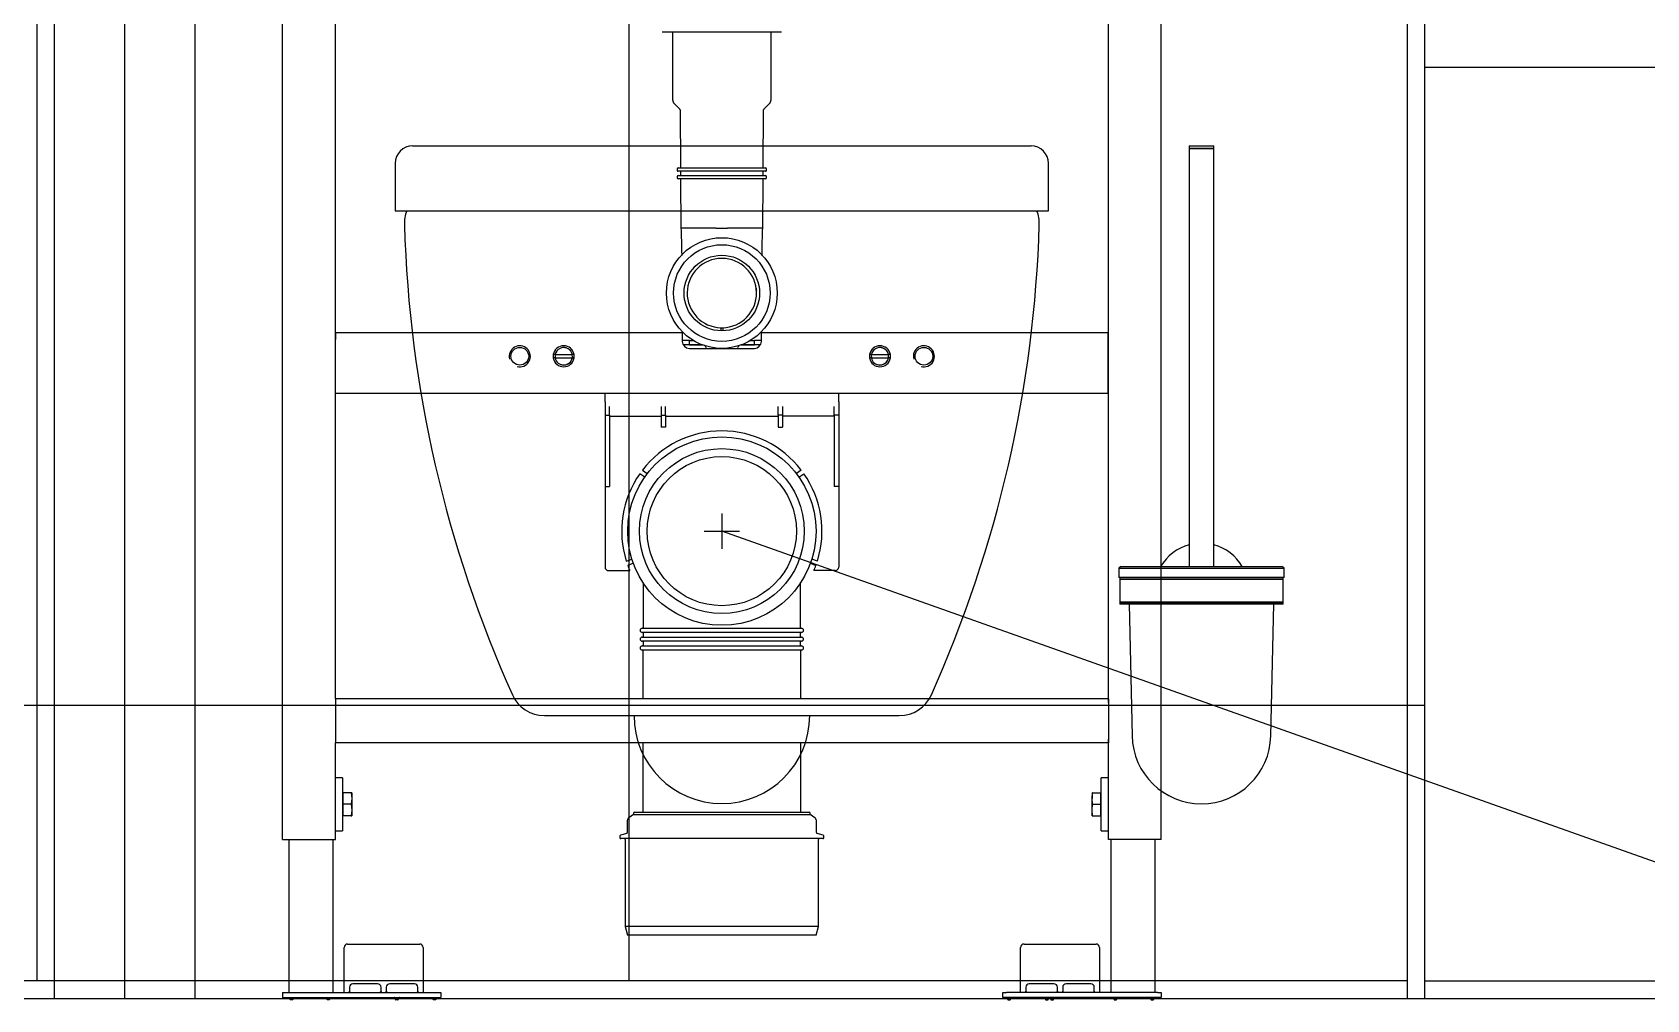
# Model space of a CAD drawing. Header units: millimetres. Extents: x 976 to 9349, y -1578 to 2211.
# Drawn here: x 5811 to 5902.9, y 455.7 to 510.7 of the extents above; entities that cross this region are included whole.
import ezdxf
from ezdxf.lldxf.tags import DXFTag

# ---------------------------------------------------------------- set-up
doc = ezdxf.new("R2010")
doc.units = ezdxf.units.MM
for name, color, linetype in [('Inst - odpływ', 35, 'Continuous'), ('Inst - woda', 220, 'Continuous'), ('Płytki', 254, 'Continuous'), ('Wbudowane', 175, 'Continuous'), ('Ściany', 7, 'Continuous')]:
    doc.layers.add(name, color=color, linetype=linetype)
tags = doc.linetypes.add('06B018', pattern=[6.75, 4.32, -0.54, 0.09, -0.54, 0.09, -0.54, 0.09, -0.54]).pattern_tags.tags
tags[18:19] = [DXFTag(74, 4), DXFTag(75, 0), DXFTag(340, '0'), DXFTag(46, 1.0), DXFTag(50, 0.0), DXFTag(44, 0.0), DXFTag(45, 0.0)]
tags[16:17] = [DXFTag(74, 4), DXFTag(75, 0), DXFTag(340, '0'), DXFTag(46, 1.0), DXFTag(50, 0.0), DXFTag(44, 0.0), DXFTag(45, 0.0)]
tags[14:15] = [DXFTag(74, 4), DXFTag(75, 0), DXFTag(340, '0'), DXFTag(46, 1.0), DXFTag(50, 0.0), DXFTag(44, 0.0), DXFTag(45, 0.0)]
tags[12:13] = [DXFTag(74, 4), DXFTag(75, 0), DXFTag(340, '0'), DXFTag(46, 1.0), DXFTag(50, 0.0), DXFTag(44, 0.0), DXFTag(45, 0.0)]
tags[10:11] = [DXFTag(74, 4), DXFTag(75, 0), DXFTag(340, '0'), DXFTag(46, 1.0), DXFTag(50, 0.0), DXFTag(44, 0.0), DXFTag(45, 0.0)]
tags[8:9] = [DXFTag(74, 4), DXFTag(75, 0), DXFTag(340, '0'), DXFTag(46, 1.0), DXFTag(50, 0.0), DXFTag(44, 0.0), DXFTag(45, 0.0)]
tags[6:7] = [DXFTag(74, 4), DXFTag(75, 0), DXFTag(340, '0'), DXFTag(46, 1.0), DXFTag(50, 0.0), DXFTag(44, 0.0), DXFTag(45, 0.0)]
tags[4:5] = [DXFTag(74, 4), DXFTag(75, 0), DXFTag(340, '0'), DXFTag(46, 1.0), DXFTag(50, 0.0), DXFTag(44, 0.0), DXFTag(45, 0.0)]

# ---------------------------------------------------------------- blocks, each defined once
blk = doc.blocks.new('Z$W@#22483')
blk.add_line((0, 0), (237.3, 0))
blk = doc.blocks.new('Z$W@#24225')
at = {"linetype": 'Continuous'}
for p, q in [((0, 9.12), (0, 116.46)), ((50, 9.12), (50, 116.46)), ((3, 17.12), (3, 113.618)), ((47, 16.92), (47, 113.618)), ((28.403, 55.06), (21.597, 55.06)), ((22.2, 55.06), (22.2, 51.22)), ((27.8, 51.22), (27.8, 55.06)), ((22.288, 51.008), (22.607, 50.689)), ((22.621, 50.654), (22.645, 47.36)), ((27.355, 47.36), (27.379, 50.654)), ((27.393, 50.689), (27.712, 51.008)), ((22.46, 47.29), (22.46, 47.2)), ((22.51, 47.34), (27.49, 47.34)), ((27.49, 47.15), (22.51, 47.15)), ((22.51, 46.91), (27.49, 46.91)), ((22.647, 47.13), (22.648, 46.93)), ((27.352, 46.93), (27.353, 47.13)), ((27.54, 47.2), (27.54, 47.29)), ((22.46, 46.86), (22.46, 46.77)), ((27.49, 46.72), (22.51, 46.72)), ((22.65, 46.7), (22.67, 43.92)), ((27.33, 43.92), (27.35, 46.7)), ((27.54, 46.77), (27.54, 46.86)), ((24.66, 43.92), (22.67, 43.92)), ((24.66, 43.92), (25.326, 43.92)), ((27.33, 43.92), (25.326, 43.92)), ((3.01, 37.97), (22.75, 37.97)), ((3.01, 37.97), (3.01, 37.57)), ((22.75, 37.97), (22.75, 37.57)), ((24.95, 38.196), (24.95, 38.246)), ((24.95, 38.196), (24.95, 38.071)), ((25.05, 38.246), (25.05, 38.196)), ((25.05, 38.196), (25.05, 38.071)), ((27.25, 37.97), (46.99, 37.97)), ((27.25, 37.57), (27.25, 37.97)), ((46.99, 37.57), (46.99, 37.97)), ((3.01, 34.92), (3.01, 37.57)), ((22.75, 37.57), (22.75, 37.47)), ((23.15, 37.52), (22.755, 37.52)), ((23.15, 37.27), (22.804, 37.27)), ((23.15, 37.27), (23.15, 37.52)), ((23.15, 37.52), (23.377, 37.52)), ((23.15, 37.52), (23.15, 37.52)), ((23.895, 37.27), (23.15, 37.27)), ((23.15, 37.27), (23.895, 37.27)), ((23.15, 37.27), (23.15, 37.27)), ((23.15, 37.07), (26.85, 37.07)), ((24.1, 37.07), (24.1, 37.109)), ((25.9, 37.109), (25.9, 37.07)), ((26.85, 37.27), (26.105, 37.27)), ((26.105, 37.27), (26.85, 37.27)), ((26.623, 37.52), (26.85, 37.52)), ((27.245, 37.52), (26.85, 37.52)), ((26.85, 37.27), (26.85, 37.52)), ((26.85, 37.52), (26.85, 37.52)), ((26.85, 37.27), (26.85, 37.27)), ((27.196, 37.27), (26.85, 37.27)), ((27.25, 37.47), (27.25, 37.57)), ((46.99, 34.92), (46.99, 37.57)), ((15.509, 36.715), (15.408, 36.715)), ((15.509, 36.525), (15.408, 36.525)), ((15.509, 36.715), (16.491, 36.715)), ((15.509, 36.525), (16.491, 36.525)), ((16.592, 36.715), (16.491, 36.715)), ((16.592, 36.525), (16.491, 36.525)), ((33.509, 36.715), (33.408, 36.715)), ((33.509, 36.525), (33.408, 36.525)), ((33.509, 36.715), (34.491, 36.715)), ((33.509, 36.525), (34.491, 36.525)), ((34.592, 36.715), (34.491, 36.715)), ((34.592, 36.525), (34.491, 36.525)), ((3.01, 34.52), (3.01, 34.92)), ((46.99, 34.52), (46.99, 34.92)), ((3.01, 34.52), (46.99, 34.52)), ((18.35, 34.02), (18.35, 34.52)), ((18.35, 34.02), (18.35, 33.268)), ((31.65, 34.02), (31.65, 34.52)), ((31.65, 34.02), (31.65, 33.268)), ((18.35, 33.268), (18.6, 33.268)), ((18.35, 33.268), (18.35, 29.21)), ((18.6, 33.268), (18.6, 33.755)), ((18.6, 33.268), (18.6, 29.21)), ((18.6, 33.22), (21.55, 33.22)), ((21.55, 33.755), (21.55, 33.268)), ((21.55, 33.268), (21.8, 33.268)), ((21.55, 33.268), (21.55, 32.58)), ((21.8, 33.268), (21.8, 33.755)), ((21.8, 33.268), (21.8, 32.58)), ((21.8, 33.22), (28.2, 33.22)), ((28.2, 33.268), (28.2, 33.755)), ((28.45, 33.268), (28.2, 33.268)), ((28.2, 33.268), (28.2, 32.58)), ((28.45, 33.755), (28.45, 33.268)), ((28.45, 33.268), (28.45, 32.58)), ((31.4, 33.22), (28.45, 33.22)), ((31.4, 33.268), (31.4, 33.755)), ((31.4, 33.268), (31.4, 29.21)), ((31.65, 33.268), (31.4, 33.268)), ((31.65, 33.268), (31.65, 29.21)), ((21.8, 32.58), (21.55, 32.58)), ((28.2, 32.58), (28.45, 32.58)), ((20.609, 29.744), (20.331, 29.939)), ((20.479, 30.141), (20.758, 29.946)), ((29.521, 30.141), (29.242, 29.946)), ((29.391, 29.744), (29.669, 29.939)), ((18.35, 29.21), (18.35, 24.62)), ((18.35, 29.21), (18.6, 29.21)), ((31.65, 29.21), (31.4, 29.21)), ((31.65, 29.21), (31.65, 24.62)), ((19.563, 24.957), (19.883, 25.074)), ((19.963, 24.837), (19.644, 24.72)), ((30.037, 24.837), (30.356, 24.72)), ((30.437, 24.957), (30.117, 25.074)), ((18.55, 24.42), (19.763, 24.42)), ((31.45, 24.42), (30.237, 24.42)), ((20.53, 22.64), (20.53, 21.16)), ((29.47, 21.16), (29.47, 22.64)), ((20.47, 21.14), (29.53, 21.14)), ((29.53, 20.9), (20.47, 20.9)), ((20.47, 20.64), (29.53, 20.64)), ((29.53, 20.4), (20.47, 20.4)), ((20.53, 20.88), (20.53, 20.66)), ((20.53, 20.38), (20.53, 20.16)), ((29.47, 20.66), (29.47, 20.88)), ((29.47, 20.16), (29.47, 20.38)), ((20.47, 20.14), (29.53, 20.14)), ((29.53, 19.9), (20.47, 19.9)), ((20.5, 19.88), (20.5, 17.12)), ((29.5, 17.12), (29.5, 19.88)), ((3, 17.12), (3, 16.92)), ((47, 17.12), (3, 17.12)), ((3, 16.92), (3, 14.82)), ((47, 17.12), (47, 16.92)), ((47, 16.92), (47, 14.82)), ((3, 14.82), (3, 14.62)), ((47, 9.12), (47, 14.82)), ((47, 14.82), (47, 14.62)), ((3, 9.12), (3, 14.62)), ((47, 14.62), (3, 14.62)), ((20.5, 14.62), (20.5, 10.67)), ((29.5, 10.67), (29.5, 14.62)), ((3.4, 12.62), (3, 12.62)), ((3.4, 12.62), (3.4, 9.62)), ((46.6, 9.62), (46.6, 12.62)), ((47, 12.62), (46.6, 12.62)), ((3.45, 11.702), (3.44, 11.702)), ((3.45, 11.12), (3.45, 11.77)), ((3.903, 11.77), (3.45, 11.77)), ((3.45, 10.47), (3.45, 11.12)), ((3.903, 11.12), (3.45, 11.12)), ((3.93, 11.77), (3.903, 11.77)), ((3.903, 11.77), (3.93, 11.445)), ((3.93, 11.445), (3.903, 11.12)), ((3.903, 11.12), (3.93, 10.795)), ((3.93, 11.77), (3.93, 11.445)), ((3.93, 11.445), (3.93, 10.795)), ((46.07, 11.445), (46.097, 11.77)), ((46.097, 11.77), (46.07, 11.77)), ((46.07, 11.77), (46.07, 11.445)), ((46.07, 10.795), (46.07, 11.445)), ((46.097, 11.12), (46.07, 11.445)), ((46.07, 10.795), (46.097, 11.12)), ((46.097, 11.77), (46.55, 11.77)), ((46.097, 11.12), (46.55, 11.12)), ((46.55, 11.77), (46.55, 11.12)), ((46.56, 11.702), (46.55, 11.702)), ((46.55, 11.12), (46.55, 10.47)), ((3.44, 10.539), (3.45, 10.539)), ((3.903, 10.47), (3.45, 10.47)), ((3.93, 10.795), (3.903, 10.47)), ((3.903, 10.47), (3.93, 10.47)), ((3.93, 10.795), (3.93, 10.47)), ((19.62, 10.194), (19.62, 9.508)), ((19.975, 10.54), (19.708, 10.36)), ((19.975, 10.62), (19.975, 10.54)), ((19.975, 10.54), (30.025, 10.54)), ((20.025, 10.67), (29.975, 10.67)), ((30.025, 10.54), (30.025, 10.62)), ((30.292, 10.36), (30.025, 10.54)), ((30.38, 9.508), (30.38, 10.194)), ((46.07, 10.47), (46.07, 10.795)), ((46.097, 10.47), (46.07, 10.795)), ((46.07, 10.47), (46.097, 10.47)), ((46.097, 10.47), (46.55, 10.47)), ((46.55, 10.539), (46.56, 10.539)), ((3, 9.62), (3.4, 9.62)), ((19.2, 9.319), (19.2, 9.22)), ((19.583, 9.46), (19.237, 9.367)), ((30.763, 9.367), (30.417, 9.46)), ((30.8, 9.22), (30.8, 9.319)), ((46.6, 9.62), (47, 9.62)), ((0, 9.12), (0.2, 9.12)), ((0.2, 9.12), (2.8, 9.12)), ((0.35, 9.12), (0.35, 0.42)), ((2.8, 9.12), (3, 9.12)), ((2.85, 9.12), (2.85, 0.42)), ((30.75, 9.17), (19.25, 9.17)), ((19.5, 9.12), (19.5, 4.17)), ((30.5, 4.17), (30.5, 9.12)), ((47.2, 9.12), (47, 9.12)), ((47.15, 9.12), (47.15, 0.42)), ((49.8, 9.12), (47.2, 9.12)), ((49.65, 9.12), (49.65, 0.42)), ((50, 9.12), (49.8, 9.12)), ((30.5, 4.17), (19.5, 4.17)), ((19.5, 4.17), (19.634, 3.67)), ((30.366, 3.67), (30.5, 4.17)), ((3.5, 0.62), (3.5, 2.97)), ((3.7, 3.17), (7.8, 3.17)), ((8, 2.97), (8, 0.62)), ((30.366, 3.67), (19.634, 3.67)), ((42, 0.62), (42, 2.97)), ((42.2, 3.17), (46.3, 3.17)), ((46.5, 2.97), (46.5, 0.62)), ((0, 0.42), (0, 0.12)), ((0, 0.42), (0.2, 0.42)), ((0, 0.12), (0.2, 0.12)), ((0.2, 0.42), (8.8, 0.42)), ((0.2, 0.12), (8.8, 0.12)), ((0.363, 0.115), (0.427, 0.005)), ((0.564, 0), (0.436, 0)), ((0.573, 0.005), (0.637, 0.115)), ((2.463, 0.115), (2.527, 0.005)), ((2.664, 0), (2.536, 0)), ((2.673, 0.005), (2.737, 0.115)), ((3.5, 0.42), (3.5, 0.62)), ((3.8, 0.71), (3.8, 0.62)), ((3.8, 0.62), (3.8, 0.488)), ((5.4, 0.91), (4, 0.91)), ((5.6, 0.62), (5.6, 0.71)), ((5.6, 0.488), (5.6, 0.62)), ((5.9, 0.71), (5.9, 0.62)), ((5.9, 0.62), (5.9, 0.488)), ((7.5, 0.91), (6.1, 0.91)), ((6.363, 0.115), (6.427, 0.005)), ((6.564, 0), (6.436, 0)), ((6.573, 0.005), (6.637, 0.115)), ((7.7, 0.62), (7.7, 0.71)), ((7.7, 0.488), (7.7, 0.62)), ((8, 0.62), (8, 0.42)), ((8.513, 0.115), (8.577, 0.005)), ((8.714, 0), (8.586, 0)), ((8.723, 0.005), (8.787, 0.115)), ((8.8, 0.42), (9, 0.42)), ((8.8, 0.12), (9, 0.12)), ((9, 0.42), (9, 0.12)), ((41, 0.12), (41, 0.42)), ((41, 0.42), (41.2, 0.42)), ((41.2, 0.12), (41, 0.12)), ((49.8, 0.42), (41.2, 0.42)), ((49.8, 0.12), (41.2, 0.12)), ((41.21, 0.12), (41.277, 0.005)), ((41.286, 0), (41.414, 0)), ((41.423, 0.005), (41.49, 0.12)), ((42, 0.42), (42, 0.62)), ((42.3, 0.71), (42.3, 0.62)), ((42.3, 0.62), (42.3, 0.488)), ((43.9, 0.91), (42.5, 0.91)), ((43.36, 0.12), (43.427, 0.005)), ((43.436, 0), (43.564, 0)), ((43.573, 0.005), (43.64, 0.12)), ((43.66, 0.12), (43.727, 0.005)), ((43.736, 0), (43.864, 0)), ((43.873, 0.005), (43.94, 0.12)), ((44.1, 0.62), (44.1, 0.71)), ((44.1, 0.488), (44.1, 0.62)), ((44.4, 0.71), (44.4, 0.62)), ((44.4, 0.62), (44.4, 0.488)), ((46, 0.91), (44.6, 0.91)), ((46.2, 0.62), (46.2, 0.71)), ((46.2, 0.488), (46.2, 0.62)), ((46.5, 0.62), (46.5, 0.42)), ((47.26, 0.12), (47.327, 0.005)), ((47.336, 0), (47.464, 0)), ((47.473, 0.005), (47.54, 0.12)), ((49.36, 0.12), (49.427, 0.005)), ((49.436, 0), (49.564, 0)), ((49.573, 0.005), (49.64, 0.12)), ((49.8, 0.42), (50, 0.42)), ((50, 0.12), (49.8, 0.12)), ((50, 0.42), (50, 0.12))]:
    blk.add_line(p, q, dxfattribs=at)
for centre, radius in [((25, 40.22), 3.15), ((25, 40.22), 2.75), ((25, 40.22), 2.15), ((13.5, 36.62), 0.505), ((36.5, 36.62), 0.505), ((25, 26.67), 5.36), ((25, 26.67), 4.695), ((25, 26.67), 4.245)]:
    blk.add_circle(centre, radius, dxfattribs=at)
for centre, radius, start, end in [((22.5, 51.22), 0.3, 180, 225), ((22.571, 50.654), 0.05, 0.41518, 45), ((27.429, 50.654), 0.05, 135, 179.58482), ((27.5, 51.22), 0.3, 315, 0), ((22.51, 47.29), 0.05, 90, 180), ((22.51, 47.2), 0.05, 180, 270), ((22.51, 46.86), 0.05, 90, 180), ((22.625, 47.36), 0.02, 270, 0.41518), ((22.627, 47.13), 0.02, 0.41518, 90), ((22.628, 46.93), 0.02, 270, 0.41518), ((27.372, 46.93), 0.02, 179.58482, 270), ((27.373, 47.13), 0.02, 90, 179.58482), ((27.375, 47.36), 0.02, 179.58482, 270), ((27.49, 47.29), 0.05, 0, 90), ((27.49, 47.2), 0.05, 270, 0), ((27.49, 46.86), 0.05, 0, 90), ((22.51, 46.77), 0.05, 180, 270), ((22.63, 46.7), 0.02, 0.41518, 90), ((27.37, 46.7), 0.02, 90, 179.58482), ((27.49, 46.77), 0.05, 270, 0), ((25, 40.219), 1.974, 271.45177, 268.54867), ((25, 40.22), 1.975, 268.54938, 271.45062), ((13.5, 36.62), 0.6, 255, 195), ((16, 36.62), 0.6, 9.11017, 170.88983), ((16, 36.62), 0.493, 255, 195), ((16, 36.62), 0.5, 10.95278, 169.04722), ((23.15, 37.47), 0.4, 180, 270), ((23.976, 37.11), 0.124, 356.81352, 69.65518), ((26.021, 37.114), 0.119, 111.81017, 180.09219), ((26.85, 37.47), 0.4, 270, 0), ((34, 36.62), 0.6, 9.11017, 170.88983), ((34, 36.62), 0.493, 255, 195), ((34, 36.62), 0.5, 10.95278, 169.04722), ((36.5, 36.62), 0.6, 255, 195), ((16, 36.62), 0.6, 170.88983, 189.11017), ((16, 36.62), 0.6, 189.11017, 350.88983), ((16, 36.62), 0.5, 190.95278, 349.04722), ((16, 36.62), 0.6, 350.88983, 9.11017), ((34, 36.62), 0.6, 170.88983, 189.11017), ((34, 36.62), 0.6, 189.11017, 350.88983), ((34, 36.62), 0.5, 190.95278, 349.04722), ((34, 36.62), 0.6, 350.88983, 9.11017), ((25, 26.67), 5.7, 37.51378, 142.48622), ((25, 26.67), 5.7, 145, 197.48622), ((25, 26.67), 5.7, 342.51378, 35), ((18.55, 24.62), 0.2, 180, 270), ((25, 26.67), 5.7, 200, 203.24956), ((25, 26.67), 5.7, 336.75044, 340), ((31.45, 24.62), 0.2, 270, 0), ((79.184, 23.366), 58.658, 179.64421, 180.70959), ((-29.184, 23.366), 58.658, 359.29041, 0.37133), ((20.47, 21.02), 0.12, 90, 270), ((20.51, 21.16), 0.02, 270, 0), ((29.49, 21.16), 0.02, 180, 270), ((29.53, 21.02), 0.12, 270, 90), ((20.47, 20.52), 0.12, 90, 270), ((20.51, 20.88), 0.02, 0, 90), ((20.51, 20.66), 0.02, 270, 0), ((20.51, 20.38), 0.02, 0, 90), ((29.49, 20.88), 0.02, 90, 180), ((29.49, 20.66), 0.02, 180, 270), ((29.49, 20.38), 0.02, 90, 180), ((29.53, 20.52), 0.12, 270, 90), ((20.47, 20.02), 0.12, 90, 270), ((20.48, 19.88), 0.02, 0, 90), ((20.51, 20.16), 0.02, 270, 0), ((29.49, 20.16), 0.02, 180, 270), ((29.52, 19.88), 0.02, 90, 180), ((29.53, 20.02), 0.12, 270, 90), ((3.44, 11.662), 0.04, 90, 180), ((46.56, 11.662), 0.04, 0, 90), ((3.44, 10.579), 0.04, 180, 270), ((19.82, 10.194), 0.2, 124, 180), ((20.025, 10.62), 0.05, 90, 180), ((29.975, 10.62), 0.05, 0, 90), ((30.18, 10.194), 0.2, 0, 56), ((46.56, 10.579), 0.04, 270, 0), ((19.25, 9.319), 0.05, 105, 180), ((19.25, 9.22), 0.05, 180, 270), ((19.57, 9.508), 0.05, 285, 0), ((30.43, 9.508), 0.05, 180, 255), ((30.75, 9.22), 0.05, 270, 0), ((30.75, 9.319), 0.05, 0, 75), ((19.45, 9.12), 0.05, 0, 90), ((30.55, 9.12), 0.05, 90, 180), ((3.7, 2.97), 0.2, 90, 180), ((7.8, 2.97), 0.2, 0, 90), ((42.2, 2.97), 0.2, 90, 180), ((46.3, 2.97), 0.2, 0, 90), ((0.354, 0.11), 0.01, 30.25644, 90), ((0.436, 0.01), 0.01, 210.25644, 270), ((0.564, 0.01), 0.01, 270, 329.74356), ((0.646, 0.11), 0.01, 90, 149.74356), ((2.454, 0.11), 0.01, 30.25644, 90), ((2.536, 0.01), 0.01, 210.25644, 270), ((2.664, 0.01), 0.01, 270, 329.74356), ((2.746, 0.11), 0.01, 90, 149.74356), ((4, 0.71), 0.2, 90, 180), ((5.4, 0.71), 0.2, 0, 90), ((6.1, 0.71), 0.2, 90, 180), ((6.354, 0.11), 0.01, 30.25644, 90), ((6.436, 0.01), 0.01, 210.25644, 270), ((6.564, 0.01), 0.01, 270, 329.74356), ((6.646, 0.11), 0.01, 90, 149.74356), ((7.5, 0.71), 0.2, 0, 90), ((8.504, 0.11), 0.01, 30.25644, 90), ((8.586, 0.01), 0.01, 210.25644, 270), ((8.714, 0.01), 0.01, 270, 329.74356), ((8.796, 0.11), 0.01, 90, 149.74356), ((41.286, 0.01), 0.01, 210.25644, 270), ((41.414, 0.01), 0.01, 270, 329.74356), ((42.5, 0.71), 0.2, 90, 180), ((43.436, 0.01), 0.01, 210.25644, 270), ((43.564, 0.01), 0.01, 270, 329.74356), ((43.736, 0.01), 0.01, 210.25644, 270), ((43.864, 0.01), 0.01, 270, 329.74356), ((43.9, 0.71), 0.2, 0, 90), ((44.6, 0.71), 0.2, 90, 180), ((46, 0.71), 0.2, 0, 90), ((47.336, 0.01), 0.01, 210.25644, 270), ((47.464, 0.01), 0.01, 270, 329.74356), ((49.436, 0.01), 0.01, 210.25644, 270), ((49.564, 0.01), 0.01, 270, 329.74356)]:
    blk.add_arc(centre, radius, start, end, dxfattribs=at)
for points, knots in [([(22.673, 43.898), (22.679, 43.738), (22.688, 43.471), (22.7, 43.07), (22.709, 42.708), (22.713, 42.481), (22.715, 42.361)], [0.0070393, 0.0070393, 0.0070393, 0.0070393, 0.0636383, 0.1144286, 0.1527207, 0.1977178, 0.1977178, 0.1977178, 0.1977178]), ([(27.285, 42.359), (27.286, 42.417), (27.29, 42.619), (27.297, 42.978), (27.311, 43.447), (27.321, 43.738), (27.327, 43.905)], [0.8022786, 0.8022786, 0.8022786, 0.8022786, 0.823989, 0.876664, 0.9352228, 0.9937865, 0.9937865, 0.9937865, 0.9937865]), ([(3.868, 0.42), (3.856, 0.42), (3.845, 0.421), (3.827, 0.425), (3.82, 0.429), (3.809, 0.44), (3.805, 0.447), (3.801, 0.465), (3.8, 0.476), (3.8, 0.488)], [0, 0, 0, 0, 0.25, 0.25, 0.5, 0.5, 0.75, 0.75, 1, 1, 1, 1]), ([(5.6, 0.488), (5.6, 0.476), (5.599, 0.465), (5.595, 0.447), (5.591, 0.44), (5.58, 0.429), (5.573, 0.425), (5.555, 0.421), (5.544, 0.42), (5.532, 0.42)], [0, 0, 0, 0, 0.25, 0.25, 0.5, 0.5, 0.75, 0.75, 1, 1, 1, 1]), ([(5.968, 0.42), (5.956, 0.42), (5.945, 0.421), (5.927, 0.425), (5.92, 0.429), (5.909, 0.44), (5.905, 0.447), (5.901, 0.465), (5.9, 0.476), (5.9, 0.488)], [0, 0, 0, 0, 0.25, 0.25, 0.5, 0.5, 0.75, 0.75, 1, 1, 1, 1]), ([(7.7, 0.488), (7.7, 0.476), (7.699, 0.465), (7.695, 0.447), (7.691, 0.44), (7.68, 0.429), (7.673, 0.425), (7.655, 0.421), (7.644, 0.42), (7.632, 0.42)], [0, 0, 0, 0, 0.25, 0.25, 0.5, 0.5, 0.75, 0.75, 1, 1, 1, 1]), ([(42.368, 0.42), (42.356, 0.42), (42.345, 0.421), (42.327, 0.425), (42.32, 0.429), (42.309, 0.44), (42.305, 0.447), (42.301, 0.465), (42.3, 0.476), (42.3, 0.488)], [0, 0, 0, 0, 0.25, 0.25, 0.5, 0.5, 0.75, 0.75, 1, 1, 1, 1]), ([(44.1, 0.488), (44.1, 0.476), (44.099, 0.465), (44.095, 0.447), (44.091, 0.44), (44.08, 0.429), (44.073, 0.425), (44.055, 0.421), (44.044, 0.42), (44.032, 0.42)], [0, 0, 0, 0, 0.25, 0.25, 0.5, 0.5, 0.75, 0.75, 1, 1, 1, 1]), ([(44.468, 0.42), (44.456, 0.42), (44.445, 0.421), (44.427, 0.425), (44.42, 0.429), (44.409, 0.44), (44.405, 0.447), (44.401, 0.465), (44.4, 0.476), (44.4, 0.488)], [0, 0, 0, 0, 0.25, 0.25, 0.5, 0.5, 0.75, 0.75, 1, 1, 1, 1]), ([(46.2, 0.488), (46.2, 0.476), (46.199, 0.465), (46.195, 0.447), (46.191, 0.44), (46.18, 0.429), (46.173, 0.425), (46.155, 0.421), (46.144, 0.42), (46.132, 0.42)], [0, 0, 0, 0, 0.25, 0.25, 0.5, 0.5, 0.75, 0.75, 1, 1, 1, 1])]:
    blk.add_open_spline(points, degree=3, knots=knots, dxfattribs=at)
blk.add_open_spline([(26.947, 40.512), (26.956, 40.461), (26.96, 40.414), (26.964, 40.359)], degree=3, dxfattribs=at)
blk = doc.blocks.new('Z$W@#11419')
for p, q in [((1, 37.423), (36.2, 37.423)), ((0, 36.423), (0, 33.723)), ((37.2, 33.723), (37.2, 36.423)), ((0, 33.723), (37.2, 33.723)), ((2.53, 33.723), (34.67, 33.723)), ((18.6, 16.5), (18.6, 14.5)), ((17.6, 15.5), (19.6, 15.5)), ((8.5, 5), (28.7, 5))]:
    blk.add_line(p, q)
for centre, radius, start, end in [((1, 36.423), 1, 90, 180), ((36.2, 36.423), 1, 0, 90), ((2.53, 33), 2, 158.80522, 181.70051), ((34.67, 33), 2, 358.29949, 21.19478), ((70.981, 35.032), 70.481, 181.70051, 204.16365), ((-33.781, 35.032), 70.481, 335.83635, 358.29949), ((8.5, 7), 2, 204.16365, 270), ((28.7, 7), 2, 270, 335.83635), ((18.6, 5), 5, 180, 0)]:
    blk.add_arc(centre, radius, start, end)
blk = doc.blocks.new('Z$W@#25288')
for p, q in [((4, 37.44), (5.4, 37.44)), ((4, 37.44), (4, 37.29)), ((4, 37.29), (5.4, 37.29)), ((4, 37.29), (4, 13.5)), ((5.4, 37.29), (4, 37.29)), ((5.4, 37.29), (5.4, 37.44)), ((5.4, 13.5), (5.4, 37.29)), ((0.12, 13.5), (0, 13.4)), ((0, 13.4), (9.4, 13.4)), ((0, 13.4), (0, 12.88)), ((9.4, 12.88), (0, 12.88)), ((0.05, 12.88), (0.05, 12.78)), ((0.12, 13.5), (9.28, 13.5)), ((9.4, 13.4), (9.28, 13.5)), ((9.35, 12.78), (9.35, 12.88)), ((9.4, 12.88), (9.4, 13.4)), ((0.05, 12.78), (9.35, 12.78)), ((0.05, 12.78), (0.05, 11.48)), ((9.35, 12.78), (0.05, 12.78)), ((9.35, 11.48), (9.35, 12.78)), ((9.35, 11.48), (0.05, 11.48)), ((0.05, 11.46), (9.35, 11.46)), ((0.05, 11.46), (0.05, 11.36)), ((9.35, 11.36), (0.05, 11.36)), ((0.25, 11.48), (0.25, 11.46)), ((0.584, 11.36), (0.751, 3.862)), ((8.649, 3.862), (8.816, 11.36)), ((9.15, 11.46), (9.15, 11.48)), ((9.35, 11.36), (9.35, 11.46))]:
    blk.add_line(p, q)
for centre, radius, start, end in [((4.7, 12.13), 2.7, 105.02611, 149.50871), ((4.7, 12.13), 2.7, 30.49129, 74.97389), ((4.7, 3.95), 3.95, 181.27672, 358.72328)]:
    blk.add_arc(centre, radius, start, end)
blk = doc.blocks.new('Z$W@#19358')
for p, q in [((0, 60), (70, 60)), ((0, 60), (0, 0)), ((70, 60), (70, 0)), ((0, 52), (70, 52)), ((0, 0), (70, 0))]:
    blk.add_line(p, q)

msp = doc.modelspace()

# ---------------------------------------------------------------- linework, layer by layer
at = {"layer": 'Inst - odpływ', "linetype": '06B018'}
msp.add_line((5918.273, 458.243), (5850.295, 482.343), dxfattribs=at)
at = {"layer": 'Inst - woda'}
for p, q in [((5816.295, 568.743), (5816.295, 455.743)), ((5820.295, 568.743), (5820.295, 455.743))]:
    msp.add_line(p, q, dxfattribs=at)
at = {"layer": 'Płytki'}
for p, q in [((5811.295, 576.743), (5811.295, 456.743)), ((5844.995, 576.743), (5844.995, 456.743)), ((5890.295, 516.743), (5890.295, 455.743)), ((5724.995, 472.443), (5890.295, 472.443)), ((5889.295, 456.743), (5724.995, 456.743))]:
    msp.add_line(p, q, dxfattribs=at)
at = {"layer": 'Ściany'}
for p, q in [((5812.295, 575.743), (5812.295, 455.743)), ((5889.295, 575.743), (5889.295, 455.743))]:
    msp.add_line(p, q, dxfattribs=at)

# ---------------------------------------------------------------- block references
at = {"layer": 'Inst - woda'}
msp.add_blockref('Z$W@#24225', (5825.295, 455.673), dxfattribs=at)
at = {"layer": 'Wbudowane'}
for name, p in [('Z$W@#19358', (5890.295, 456.743)), ('Z$W@#11419', (5831.695, 466.843)), ('Z$W@#25288', (5872.895, 466.826))]:
    msp.add_blockref(name, p, dxfattribs=at)
at = {"layer": 'Ściany'}
msp.add_blockref('Z$W@#22483', (5723.995, 455.743), dxfattribs=at)

doc.saveas('drawing.dxf')
